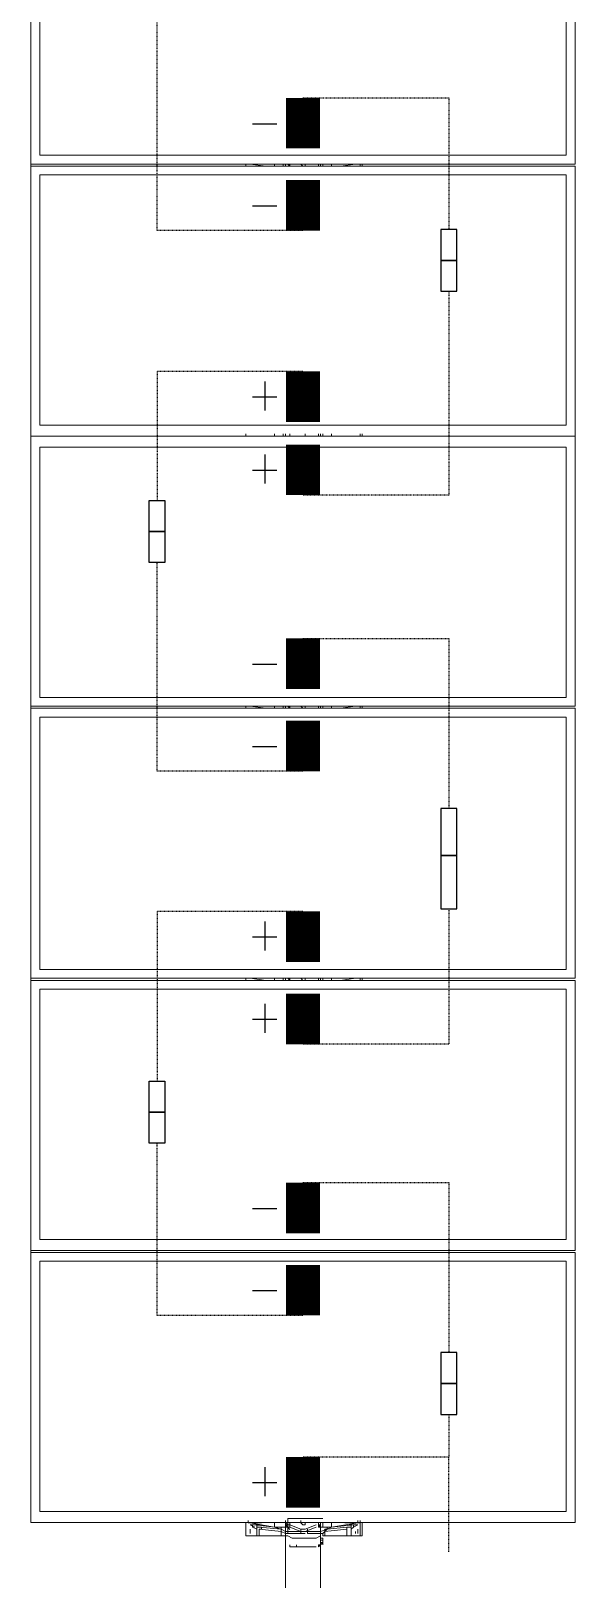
# Model space of a CAD drawing. Header units: feet. Extents: x -13743 to 68376, y -48 to 67763.
# Drawn here: x 6884.6 to 6964.9, y 64055.6 to 64284 of the extents above; entities that cross this region are included whole.
import ezdxf

# ---------------------------------------------------------------- set-up
doc = ezdxf.new("R2010")
doc.units = ezdxf.units.FT
doc.header["$MEASUREMENT"] = 0
doc.linetypes.add('HIDDEN', pattern=[0.375, 0.25, -0.125])
for name, color, linetype in [('E-HARN-COMP', 8, 'Continuous'), ('E-TRNK-CABL-NEG', 6, 'HIDDEN'), ('E-TRUNK-CABLE-POS', 6, 'HIDDEN'), ('Polarity-Text', 7, 'Continuous')]:
    doc.layers.add(name, color=color, linetype=linetype)

# ---------------------------------------------------------------- blocks, each defined once
blk = doc.blocks.new('A$C47dfd34d')
at = {"lineweight": 5}
for points in [[(0.925, 0), (0.925, 0.4133), (2.1616, 0.4133)], [(1.14, 0.0067), (1.14, 0.4067)], [(0.9165, 0.25), (0.9148, 0.25), (0.9148, 0.2417), (0.9198, 0.2417), (0.9215, 0.245), (0.9231, 0.245), (0.9231, 0.2433), (0.9231, 0.2467), (0.9215, 0.2433)], [(0.9248, 0.2467), (0.9248, 0.2483), (0.9248, 0.2467)], [(0.9248, 0.2483), (0.9265, 0.2483)], [(0.9148, 0.24), (0.9148, 0.2233), (0.9181, 0.2233), (0.9198, 0.2233), (0.9215, 0.24), (0.9215, 0.2383), (0.9198, 0.2383), (0.9198, 0.24), (0.9148, 0.24), (0.9148, 0.2417)], [(0.9198, 0.2467), (0.9181, 0.2467), (0.9165, 0.2467), (0.9181, 0.2467), (0.9165, 0.2467)], [(0.9198, 0.24), (0.9181, 0.2233), (0.9198, 0.2233), (0.9215, 0.2283), (0.9215, 0.2183), (0.9231, 0.2183), (0.9215, 0.2183), (0.9231, 0.2183), (0.9215, 0.2183), (0.9215, 0.2167), (0.9181, 0.2083), (0.9165, 0.2083)], [(0.9198, 0.2417), (0.9231, 0.2417), (0.9231, 0.2433), (0.9215, 0.2283), (0.9248, 0.2467), (0.9248, 0.245)], [(0.9215, 0.2417), (0.9215, 0.2383)], [(0.9231, 0.2417), (0.9231, 0.24)], [(0.9248, 0.2383), (0.9248, 0.2467)], [(1.3366, 0.235), (1.3383, 0.2467), (1.3383, 0.2433)], [(1.5433, 0.235), (1.5449, 0.2467), (1.5449, 0.2433)], [(1.7499, 0.235), (1.7499, 0.2467), (1.7499, 0.2433)], [(1.9549, 0.235), (1.9566, 0.2467), (1.9566, 0.2433)], [(0.9248, 0.2283), (0.9215, 0.2283), (0.9215, 0.2183), (0.9181, 0.2183), (0.9181, 0.2083), (0.9181, 0.205), (0.9215, 0.1967)], [(1.3366, 0.2283), (1.3383, 0.2283)], [(1.5433, 0.2283), (1.5449, 0.2283)], [(1.7499, 0.2283), (1.7516, 0.2283)], [(1.9549, 0.2283), (1.9566, 0.2283)], [(0.9247, 0.1933), (0.9231, 0.1933), (0.9214, 0.1933), (0.065, 0.1917), (0.0017, 0.1917), (0.0017, 0.22), (0.065, 0.22), (0.9231, 0.22), (0.9214, 0.2183), (0.9197, 0.2167), (0.9214, 0.2183), (0.9231, 0.2183), (0.9247, 0.22), (0.9264, 0.22), (0.9247, 0.22), (0.9231, 0.22), (0.9214, 0.2183), (0.9231, 0.2183), (0.9247, 0.2183), (0.9281, 0.2183), (0.9281, 0.1917)], [(0.9065, 0.2167), (0.9065, 0.1967), (0.9065, 0.2017), (0.9065, 0.2)], [(0.9081, 0.2167), (0.9065, 0.2167), (0.9065, 0.2117)], [(0.9081, 0.2117), (0.9065, 0.2117), (0.9065, 0.2017)], [(0.9098, 0.22), (0.9115, 0.22), (0.9131, 0.22), (0.9115, 0.22), (0.9081, 0.22)], [(0.9131, 0.22), (0.9148, 0.22), (0.9148, 0.2183), (0.9131, 0.215), (0.9131, 0.1967), (0.9148, 0.1933)], [(0.9181, 0.22), (0.9181, 0.2183), (0.9165, 0.2183), (0.9165, 0.22), (0.9148, 0.22), (0.9148, 0.2233)], [(0.9165, 0.2183), (0.9165, 0.2083), (0.9165, 0.205)], [(0.9198, 0.2233), (0.9215, 0.2233)], [(0.9248, 0.2167), (0.9231, 0.2167), (0.9215, 0.2167), (0.9231, 0.2167), (0.9198, 0.2083)], [(0.9231, 0.2167), (0.9231, 0.22), (0.9248, 0.22), (0.9215, 0.22)], [(1.3383, 0.2217), (1.3366, 0.2217)], [(1.3366, 0.22), (1.3383, 0.22)], [(1.3383, 0.2167), (1.3366, 0.2167), (1.3383, 0.2183)], [(1.5449, 0.2217), (1.5433, 0.2217)], [(1.5433, 0.22), (1.5449, 0.22)], [(1.5449, 0.2167), (1.5433, 0.2167), (1.5449, 0.2183)], [(1.7499, 0.2217), (1.7516, 0.2217)], [(1.7499, 0.22), (1.7516, 0.22)], [(1.7499, 0.2183), (1.7499, 0.2167), (1.7516, 0.2167)], [(1.9566, 0.2217), (1.9549, 0.2217)], [(1.9549, 0.22), (1.9566, 0.22)], [(1.9566, 0.2167), (1.9549, 0.2167), (1.9566, 0.2183)], [(0.9231, 0.1967), (0.9198, 0.205), (0.9198, 0.2083), (0.9181, 0.2083), (0.9181, 0.2033), (0.9198, 0.2033)], [(0.9248, 0.205), (0.9231, 0.205), (0.9231, 0.2067), (0.9248, 0.2083), (0.9265, 0.2083)], [(1.3366, 0.2067), (1.3383, 0.2083)], [(1.3383, 0.205), (1.3366, 0.205)], [(1.5433, 0.2067), (1.5449, 0.2083)], [(1.5449, 0.205), (1.5433, 0.205)], [(1.7499, 0.2067), (1.7499, 0.2083)], [(1.7499, 0.205), (1.7516, 0.205)], [(1.9549, 0.2067), (1.9566, 0.2083)], [(1.9566, 0.205), (1.9549, 0.205)], [(0.9081, 0.195), (0.9065, 0.195), (0.9081, 0.1933), (0.9098, 0.1917), (0.9098, 0.1933), (0.9081, 0.1933), (0.9081, 0.195), (0.9065, 0.195)], [(0.9131, 0.1933), (0.9115, 0.1933), (0.9115, 0.1917), (0.9131, 0.1917), (0.9115, 0.1917), (0.9081, 0.1917)], [(0.9215, 0.1883), (0.9198, 0.1883), (0.9181, 0.1933), (0.9165, 0.1933), (0.9165, 0.1917), (0.9165, 0.1933), (0.9148, 0.1933), (0.9115, 0.1933), (0.9131, 0.1933), (0.9115, 0.1933), (0.9098, 0.1933), (0.9115, 0.1933), (0.9131, 0.1933), (0.9131, 0.1917)], [(0.9098, 0.1933), (0.9098, 0.1933)], [(0.9248, 0.1933), (0.9231, 0.1933), (0.9215, 0.1933), (0.9215, 0.195), (0.9231, 0.195), (0.9215, 0.195), (0.9215, 0.1933), (0.9215, 0.185), (0.9248, 0.165), (0.9248, 0.1633), (0.9148, 0.1633), (0.9148, 0.1617), (0.9248, 0.1617)], [(0.9215, 0.1733), (0.9198, 0.1883), (0.9181, 0.19), (0.9165, 0.1917), (0.9148, 0.1917), (0.9148, 0.19)], [(0.9165, 0.1633), (0.9148, 0.1633), (0.9148, 0.17), (0.9198, 0.17), (0.9215, 0.1683), (0.9231, 0.165), (0.9231, 0.1683), (0.9215, 0.185), (0.9198, 0.1883), (0.9198, 0.19), (0.9181, 0.19)], [(0.9198, 0.1733), (0.9181, 0.19), (0.9148, 0.19), (0.9148, 0.1733)], [(0.9248, 0.185), (0.9215, 0.185), (0.9215, 0.1933), (0.9181, 0.1933), (0.9198, 0.1933)], [(0.9215, 0.1933), (0.9215, 0.195), (0.9231, 0.1933), (0.9231, 0.195), (0.9215, 0.195), (0.9248, 0.195)], [(0.9248, 0.1917), (0.9215, 0.1917)], [(1.3366, 0.195), (1.3383, 0.195)], [(1.3383, 0.1933), (1.3366, 0.1933)], [(1.3366, 0.1917), (1.3383, 0.1917)], [(1.5433, 0.195), (1.5449, 0.195)], [(1.5449, 0.1933), (1.5433, 0.1933)], [(1.5433, 0.1917), (1.5449, 0.1917)], [(1.7499, 0.195), (1.7516, 0.195)], [(1.7499, 0.1933), (1.7516, 0.1933)], [(1.7499, 0.1917), (1.7516, 0.1917)], [(1.9549, 0.195), (1.9566, 0.195)], [(1.9566, 0.1933), (1.9549, 0.1933)], [(1.9549, 0.1917), (1.9566, 0.1917)], [(1.3383, 0.185), (1.3366, 0.185)], [(1.3383, 0.17), (1.3383, 0.1667), (1.3366, 0.1783)], [(1.5449, 0.185), (1.5433, 0.185)], [(1.5449, 0.17), (1.5449, 0.1667), (1.5433, 0.1783)], [(1.7499, 0.185), (1.7516, 0.185)], [(1.7499, 0.17), (1.7499, 0.1667), (1.7499, 0.1783)], [(1.9566, 0.185), (1.9549, 0.185)], [(1.9566, 0.17), (1.9566, 0.1667), (1.9549, 0.1783)], [(0.9148, 0.17), (0.9148, 0.1733), (0.9198, 0.1733), (0.9215, 0.1733), (0.9215, 0.17)], [(0.9165, 0.1667), (0.9181, 0.1667)], [(0.9181, 0.165), (0.9165, 0.165), (0.9181, 0.165), (0.9198, 0.165)], [(0.9231, 0.1717), (0.9231, 0.17), (0.9198, 0.17)], [(0.9231, 0.17), (0.9231, 0.1683), (0.9215, 0.1683)], [(0.9248, 0.165), (0.9248, 0.175)], [(0.9248, 0.1667), (0.9248, 0.1633), (0.9265, 0.1633)], [(0.9265, 0.165), (0.9248, 0.165), (0.9248, 0.1633)], [(1.3383, 0.1667), (1.3383, 0.1667)], [(1.5449, 0.1667), (1.5449, 0.1667)], [(1.7499, 0.1667), (1.7499, 0.1667)], [(1.9566, 0.1667), (1.9566, 0.1667)], [(1.3366, 0.1633), (1.3383, 0.1633)], [(1.3366, 0.1617), (1.3383, 0.1617)], [(1.5433, 0.1633), (1.5449, 0.1633)], [(1.5433, 0.1617), (1.5449, 0.1617)], [(1.7499, 0.1633), (1.7516, 0.1633)], [(1.7499, 0.1617), (1.7516, 0.1617)], [(1.9549, 0.1633), (1.9566, 0.1633)], [(1.9549, 0.1617), (1.9566, 0.1617)]]:
    blk.add_lwpolyline(points, dxfattribs=at)
for points in [[(0.925, 0.4133), (1.13, 0.4133), (1.13, 0), (0.925, 0)], [(1.1316, 0.4133), (1.3366, 0.4133), (1.3366, 0), (1.1316, 0)], [(1.3383, 0), (1.5433, 0), (1.5433, 0.4133), (1.3383, 0.4133)], [(1.5449, 0.4133), (1.5449, 0), (1.7499, 0), (1.7499, 0.4133)], [(1.9549, 0.4133), (1.7499, 0.4133), (1.7499, 0), (1.9549, 0)], [(1.9566, 0), (1.9566, 0.4133), (2.1616, 0.4133), (2.1616, 0)], [(0.9333, 0.4067), (0.9333, 0.0067), (1.1233, 0.0067), (1.1233, 0.4067)], [(1.14, 0.4067), (1.14, 0.0067), (1.3299, 0.0067), (1.3299, 0.4067)], [(1.3449, 0.0067), (1.5366, 0.0067), (1.5366, 0.4067), (1.3449, 0.4067)], [(1.7416, 0.4067), (1.7416, 0.0067), (1.5516, 0.0067), (1.5516, 0.4067)], [(1.7583, 0.0067), (1.9483, 0.0067), (1.9483, 0.4067), (1.7583, 0.4067)], [(1.9633, 0.0067), (1.9633, 0.4067), (2.1549, 0.4067), (2.1549, 0.0067)], [(0.9248, 0.25), (0.9148, 0.25)], [(1.3383, 0.25), (1.3366, 0.25)], [(1.5449, 0.25), (1.5433, 0.25)], [(1.7516, 0.25), (1.7499, 0.25)], [(1.9566, 0.25), (1.9549, 0.25)], [(0.9131, 0.22), (0.9115, 0.22)], [(0.9181, 0.2233), (0.9198, 0.2233), (0.9181, 0.22), (0.9165, 0.22)], [(0.9215, 0.2167), (0.9215, 0.2183)], [(0.9165, 0.2033), (0.9165, 0.1933), (0.9181, 0.1933), (0.9181, 0.2033)]]:
    blk.add_lwpolyline(points, close=True, dxfattribs=at)

msp = doc.modelspace()

# ---------------------------------------------------------------- linework, layer by layer
at = {"layer": 'E-HARN-COMP', "const_width": 5}
for points in [[(6924.76, 64274.14), (6924.76, 64266.68)], [(6924.76, 64254.55), (6924.76, 64262)], [(6924.76, 64233.78), (6924.76, 64226.33)], [(6924.76, 64215.52), (6924.76, 64222.97)], [(6924.76, 64194.36), (6924.76, 64186.9)], [(6924.76, 64174.77), (6924.76, 64182.22)], [(6924.76, 64154.09), (6924.76, 64146.63)], [(6924.76, 64134.49), (6924.76, 64141.95)], [(6924.76, 64114.06), (6924.76, 64106.6)], [(6924.76, 64094.47), (6924.76, 64101.92)], [(6924.76, 64073.56), (6924.76, 64066.11)]]:
    msp.add_lwpolyline(points, dxfattribs=at)
at = {"layer": 'E-HARN-COMP'}
for points in [[(6947.46, 64254.72), (6945.13, 64254.72), (6945.13, 64250.16), (6947.46, 64250.16)], [(6947.46, 64250.16), (6945.13, 64250.16), (6945.13, 64245.6), (6947.46, 64245.6)], [(6902.06, 64214.72), (6904.39, 64214.72), (6904.39, 64210.16), (6902.06, 64210.16)], [(6902.06, 64210.16), (6904.39, 64210.16), (6904.39, 64205.59), (6902.06, 64205.59)], [(6947.46, 64169.29), (6945.13, 64169.29), (6945.13, 64162.34), (6947.46, 64162.34)], [(6947.46, 64162.34), (6945.13, 64162.34), (6945.13, 64154.45), (6947.46, 64154.45)], [(6902.06, 64129.01), (6904.39, 64129.01), (6904.39, 64124.45), (6902.06, 64124.45)], [(6902.06, 64124.45), (6904.39, 64124.45), (6904.39, 64119.88), (6902.06, 64119.88)], [(6947.46, 64088.99), (6945.13, 64088.99), (6945.13, 64084.42), (6947.46, 64084.42)], [(6947.46, 64084.42), (6945.13, 64084.42), (6945.13, 64079.86), (6947.46, 64079.86)]]:
    msp.add_lwpolyline(points, close=True, dxfattribs=at)
at = {"layer": 'E-TRNK-CABL-NEG', "ltscale": 0.1}
for points in [[(6924.76, 64254.55), (6903.23, 64254.55), (6903.23, 64285.96)], [(6924.76, 64274.14), (6946.3, 64274.14), (6946.3, 64254.72)], [(6924.76, 64174.77), (6903.23, 64174.77), (6903.23, 64205.6)], [(6924.76, 64194.36), (6946.3, 64194.36), (6946.3, 64169.29)], [(6924.76, 64094.47), (6903.23, 64094.47), (6903.23, 64119.89)], [(6924.76, 64114.06), (6946.3, 64114.06), (6946.3, 64088.99)]]:
    msp.add_lwpolyline(points, dxfattribs=at)
at = {"layer": 'E-TRUNK-CABLE-POS', "ltscale": 0.1}
for points in [[(6946.3, 64245.6), (6946.3, 64215.53), (6924.76, 64215.53)], [(6924.76, 64233.78), (6903.23, 64233.78), (6903.23, 64214.73)], [(6924.76, 64154.09), (6903.23, 64154.09), (6903.23, 64129.02)], [(6946.3, 64154.45), (6946.3, 64134.5), (6924.76, 64134.5)], [(6946.3, 64079.86), (6946.3, 64073.56), (6924.76, 64073.56)], [(6946.3, 64059.56), (6946.3, 64073.56), (6924.76, 64073.56)]]:
    msp.add_lwpolyline(points, dxfattribs=at)
at = {"layer": 'Polarity-Text'}
for p, q in [((6917.3, 64270.33), (6920.92, 64270.33)), ((6917.3, 64258.2), (6920.92, 64258.2)), ((6919.11, 64232.29), (6919.11, 64228.02)), ((6917.3, 64230.02), (6920.92, 64230.02)), ((6919.11, 64221.49), (6919.11, 64217.21)), ((6917.3, 64219.21), (6920.92, 64219.21)), ((6917.3, 64190.55), (6920.92, 64190.55)), ((6917.3, 64178.42), (6920.92, 64178.42)), ((6919.11, 64152.6), (6919.11, 64148.33)), ((6917.3, 64150.33), (6920.92, 64150.33)), ((6919.11, 64140.46), (6919.11, 64136.18)), ((6917.3, 64138.18), (6920.92, 64138.18)), ((6917.3, 64110.25), (6920.92, 64110.25)), ((6917.3, 64098.12), (6920.92, 64098.12)), ((6919.11, 64072.08), (6919.11, 64067.8)), ((6917.3, 64069.8), (6920.92, 64069.8))]:
    msp.add_line(p, q, dxfattribs=at)

# ---------------------------------------------------------------- block references
at = {"xscale": 194.318304, "yscale": 194.318304, "zscale": 194.318304, "rotation": 90}
msp.add_blockref('A$C47dfd34d', (6964.92, 63884.17), dxfattribs=at)

doc.saveas('drawing.dxf')
